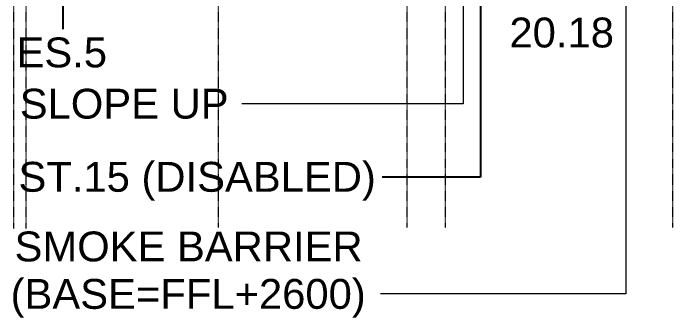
# Model space of a CAD drawing. Header units: millimetres. Extents: x -962357 to -591933, y -35273 to 59420.
# Drawn here: x -914574 to -881480, y -35273 to -19979 of the extents above; entities that cross this region are included whole.
import ezdxf

# ---------------------------------------------------------------- set-up
doc = ezdxf.new("R2010")
doc.units = ezdxf.units.MM
doc.linetypes.add('DPA_Grid _ Level 100', pattern=[10, 5.5, -1.6, 1.3, -1.6])
for name, color, linetype, lineweight in [('A-ROOM-IDEN', 3, 'Continuous', 25), ('G-ANNO-TEXT', 3, 'Continuous', 9), ('S-GRID', 251, 'Continuous', 9), ('S-STRS-IDEN', 3, 'Continuous', 25)]:
    doc.layers.add(name, color=color, linetype=linetype, lineweight=lineweight)
doc.styles.add('Arial_1', font='arial.ttf', dxfattribs={"height": 1500})

msp = doc.modelspace()

# ---------------------------------------------------------------- linework, layer by layer
at = {"layer": 'A-ROOM-IDEN'}
msp.add_line((-912075, -12279.4), (-912075, -20780.6), dxfattribs=at)
at = {"layer": 'G-ANNO-TEXT', "color": 250}
for p, q in [((-883830.7, -10830.1), (-883830.7, -34071.3)), ((-892002.6, -13186.5), (-892002.6, -24522)), ((-903060.3, -24522), (-903095.8, -24522)), ((-892002.6, -24522), (-903060.3, -24522)), ((-895534.3, -34071.3), (-896146, -34071.3)), ((-883830.7, -34071.3), (-895534.3, -34071.3))]:
    msp.add_line(p, q, dxfattribs=at)
at = {"layer": 'S-GRID', "linetype": 'DPA_Grid _ Level 100'}
for p, q in [((-913915, -30781.3), (-913915, 54920.2)), ((-904280, -30741.3), (-904280, 54920.2)), ((-892880, -30741.3), (-892880, 54920.2)), ((-881480, -30741.3), (-881480, 54920.2)), ((-914535, -30781.3), (-914535, 53809.2)), ((-894803, -30741.3), (-894803, 53809.2))]:
    msp.add_line(p, q, dxfattribs=at)
at = {"layer": 'S-STRS-IDEN'}
for p, q in [((-891120.2, -9496.5), (-891120.2, -28215.7)), ((-891120.2, -28215.7), (-896054.7, -28215.7))]:
    msp.add_line(p, q, dxfattribs=at)

# ---------------------------------------------------------------- texts
at = {"layer": 'A-ROOM-IDEN', "lineweight": 9, "char_height": 1500, "attachment_point": 1, "style": 'Arial_1'}
for s, insert, width in [('20.18', (-889676.7, -20198.8), 6493.669), ('ES.5', (-914407.5, -21198.8), 5611.812)]:
    msp.add_mtext(s, dxfattribs=dict(at, insert=insert, width=width))
at = {"layer": 'G-ANNO-TEXT', "color": 7, "char_height": 1500, "attachment_point": 1, "style": 'Arial_1'}
for s, insert, width in [('SLOPE UP', (-914245.3, -23772), 12907.169), ('SMOKE BARRIER ', (-914505.4, -30940), 22166.659), ('(BASE=FFL+2600)', (-914703.9, -33321.3), 21886.069)]:
    msp.add_mtext(s, dxfattribs=dict(at, insert=insert, width=width))
at = {"layer": 'S-STRS-IDEN', "lineweight": 9, "insert": (-914309.7, -27443.9), "char_height": 1500, "width": 22086.491, "attachment_point": 1, "style": 'Arial_1'}
msp.add_mtext('ST.15 (DISABLED)', dxfattribs=at)

doc.saveas('drawing.dxf')
